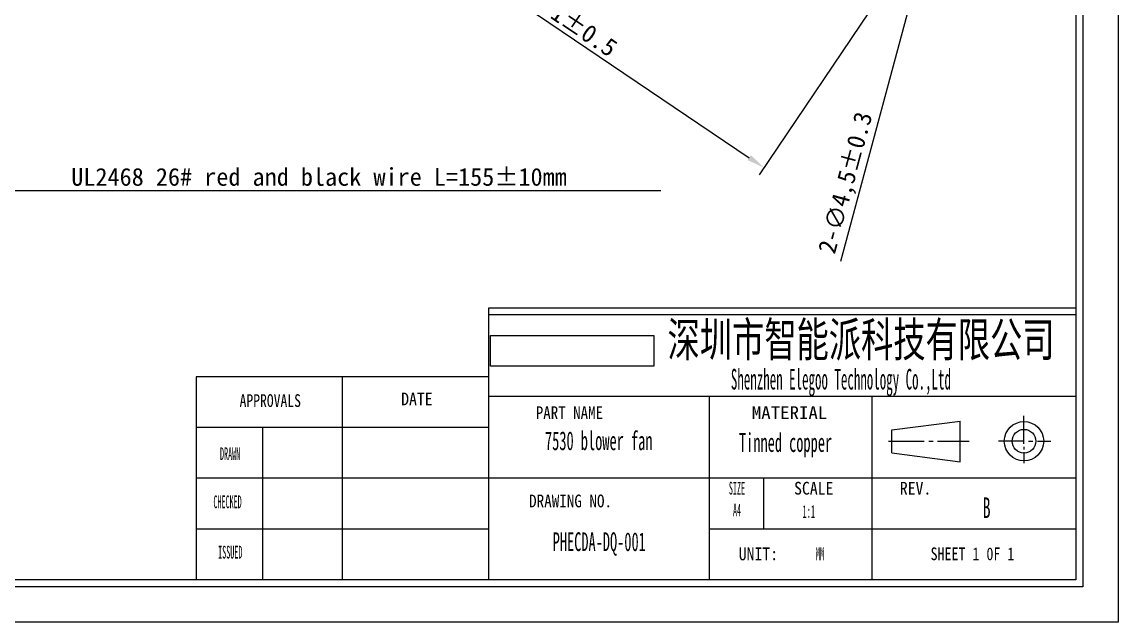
# Model space of a CAD drawing. Header units: millimetres. Extents: x 150 to 443, y 88 to 295.
# Drawn here: x 288.7 to 443, y 88.1 to 172.5 of the extents above; entities that cross this region are included whole.
import ezdxf

# ---------------------------------------------------------------- set-up
doc = ezdxf.new("R2010")
doc.units = ezdxf.units.MM
doc.header["$PDSIZE"] = -1
doc.layers.add('SLD-0', color=179, linetype='Continuous')
doc.styles.add('SLDTEXTSTYLE0', font='TXT', dxfattribs={"width": 0.56, "bigfont": 'bigfont'})
doc.styles.add('SLDTEXTSTYLE10', font='TXT', dxfattribs={"width": 0.862222})
doc.styles.add('SLDTEXTSTYLE11', font='TXT', dxfattribs={"width": 1.089})
doc.styles.add('SLDTEXTSTYLE13', font='TXT', dxfattribs={"width": 0.56})
doc.styles.add('SLDTEXTSTYLE14', font='TXT', dxfattribs={"width": 0.805625})
doc.styles.add('SLDTEXTSTYLE3', font='TXT', dxfattribs={"width": 0.484})
doc.styles.add('SLDTEXTSTYLE4', font='TXT', dxfattribs={"width": 0.40535})
doc.styles.add('SLDTEXTSTYLE7', font='TXT', dxfattribs={"width": 0.9075})
doc.styles.add('SLDTEXTSTYLE8', font='TXT', dxfattribs={"width": 0.870455})
doc.styles.add('SLDTEXTSTYLE9', font='TXT', dxfattribs={"width": 0.7865})
doc.dimstyles.new('ISO-25', dxfattribs={"dimtxt": 2.5, "dimasz": 2.5, "dimexe": 1.25, "dimexo": 0.625, "dimtad": 1, "dimtxsty": 'Standard', "dimcen": 2.5, "dimadec": 0, "dimazin": 0, "dimtfac": 1, "dimtmove": 0, "dimatfit": 3, "dimfxl": 1, "dimarcsym": 0})
picture_1 = doc.add_image_def('image1.png', size_in_pixel=(1705, 321))

# ---------------------------------------------------------------- blocks, each defined once
blk = doc.blocks.new('*D20')
at = {"layer": 'Defpoints', "color": 0}
for p in [(350.57, 232.28), (417.04, 187.44), (393.16, 152.04)]:
    blk.add_point(p, dxfattribs=at)
at = {"layer": 'SLD-0', "color": 0, "lineweight": -2}
for p, q in [((350.22, 231.77), (325.99, 195.85)), ((328.76, 195.49), (391.08, 153.44)), ((416.69, 186.92), (392.46, 151.01))]:
    blk.add_line(p, q, dxfattribs=at)
at = {"layer": 'SLD-0', "color": 0}
for points in [[(328.99, 195.83), (328.53, 195.14), (326.69, 196.89)], [(391.32, 153.79), (390.85, 153.1), (393.16, 152.04)]]:
    blk.add_solid(points, dxfattribs=at)
at = {"layer": 'SLD-0', "color": 0, "insert": (367.85, 172.89), "char_height": 2.5, "attachment_point": 2, "rotation": 325.9925}
blk.add_mtext('81±0.5', dxfattribs=at)
blk = doc.blocks.new('*D25')
at = {"color": 0, "lineweight": -2}
for p, q in [((238.68, 208.66), (238.68, 147.59)), ((270.73, 205.69), (270.73, 147.59)), ((241.18, 148.84), (268.23, 148.84)), ((270.73, 148.84), (378.65, 148.84))]:
    blk.add_line(p, q, dxfattribs=at)
at = {"color": 0}
for points in [[(241.18, 149.26), (241.18, 148.43), (238.68, 148.84)], [(268.23, 149.26), (268.23, 148.43), (270.73, 148.84)]]:
    blk.add_solid(points, dxfattribs=at)
at = {"layer": 'Defpoints', "color": 0}
for p in [(238.68, 209.28), (270.73, 206.31), (270.73, 148.84)]:
    blk.add_point(p, dxfattribs=at)
at = {"color": 0, "insert": (329.69, 150.72), "char_height": 2.5, "attachment_point": 5}
blk.add_mtext(' UL2468 26# red and black wire L=155±10mm', dxfattribs=at)
blk = doc.blocks.new('*D27')
at = {"layer": 'Defpoints', "color": 0}
for p in [(417.63, 189.59), (416.45, 185.24)]:
    blk.add_point(p, dxfattribs=at)
at = {"layer": 'SLD-0', "color": 0, "lineweight": -2}
for p, q in [((418.28, 192), (418.93, 194.41)), ((417.63, 189.59), (416.45, 185.24)), ((403.95, 138.88), (415.8, 182.82))]:
    blk.add_line(p, q, dxfattribs=at)
at = {"layer": 'SLD-0', "color": 0}
for points in [[(417.88, 192.11), (418.68, 191.89), (417.63, 189.59)], [(415.4, 182.93), (416.2, 182.71), (416.45, 185.24)]]:
    blk.add_solid(points, dxfattribs=at)
at = {"layer": 'SLD-0', "color": 0, "insert": (400.69, 140.41), "char_height": 2.5, "attachment_point": 1, "rotation": 74.9022}
blk.add_mtext('2-∅4,5±0.3', dxfattribs=at)

msp = doc.modelspace()

# ---------------------------------------------------------------- linework, layer by layer
at = {"color": 179}
for p, q in [((322.647, 94.041), (322.647, 115.485)), ((313.257, 101.211), (354.37, 101.211))]:
    msp.add_line(p, q, dxfattribs=at)
at = {"layer": 'SLD-0'}
for p, q in [((442.971, 295.496), (442.971, 88.116)), ((437.046, 284.633), (437.046, 94.041)), ((437.046, 94.041), (160.539, 94.041)), ((442.971, 88.116), (149.677, 88.116))]:
    msp.add_line(p, q, dxfattribs=at)
at = {"layer": 'SLD-0', "color": 6, "linetype": 'Continuous'}
for p, q in [((438.034, 285.62), (438.034, 93.053)), ((438.034, 93.053), (159.552, 93.053))]:
    msp.add_line(p, q, dxfattribs=at)
at = {"layer": 'SLD-0', "color": 179, "linetype": 'Continuous'}
for p, q in [((437.046, 132.284), (354.37, 132.284)), ((354.37, 132.284), (354.37, 94.041)), ((437.046, 131.328), (354.37, 131.328)), ((354.37, 122.633), (313.252, 122.633)), ((313.252, 122.633), (313.258, 94.041)), ((333.814, 122.633), (333.814, 94.041)), ((437.046, 119.855), (354.37, 119.855)), ((385.418, 119.855), (385.418, 94.041)), ((408.364, 94.041), (408.364, 119.855)), ((411.12, 115.176), (420.753, 116.36)), ((420.753, 110.668), (420.753, 116.36)), ((429.734, 113.171), (429.734, 117.138)), ((354.37, 115.485), (313.253, 115.485)), ((354.37, 115.485), (313.253, 115.485)), ((411.12, 111.928), (411.12, 115.176)), ((410.65, 113.555), (415.695, 113.555)), ((416.325, 113.555), (416.956, 113.555)), ((417.586, 113.555), (422, 113.555)), ((429.734, 113.555), (426.133, 113.555)), ((429.734, 112.788), (429.734, 112.405)), ((430.365, 113.555), (430.995, 113.555)), ((431.626, 113.555), (433.517, 113.555)), ((411.12, 111.928), (420.753, 110.668)), ((429.734, 112.022), (429.734, 110.489)), ((354.37, 108.337), (313.255, 108.337)), ((437.046, 108.382), (354.37, 108.382)), ((393.066, 108.382), (393.066, 101.211)), ((385.418, 101.211), (437.046, 101.211)), ((345.262, 94.041), (304.151, 94.041))]:
    msp.add_line(p, q, dxfattribs=at)
for radius in [2.771, 1.669]:
    msp.add_circle((429.734, 113.555), radius, dxfattribs=at)

# ---------------------------------------------------------------- texts
at = {"layer": 'SLD-0'}
for s, insert, char_height, attachment_point, style in [('{\\fSimSun|b0|i0|c134|p2;\\W0.689;深圳市智能派科技有限公司}', (406.807, 130.277), 4.82808, 2, 'SLDTEXTSTYLE11'), ('{\\C0;B}', (423.922, 105.656), 2.9104, 1, 'SLDTEXTSTYLE13')]:
    msp.add_mtext(s, dxfattribs=dict(at, insert=insert, char_height=char_height, attachment_point=attachment_point, style=style))
at = {"layer": 'SLD-0', "color": 179, "attachment_point": 2}
for s, insert, char_height, style in [('{\\W0.46;Shenzhen Elegoo Technology Co.,Ltd}', (403.971, 123.739), 2.91042, 'SLDTEXTSTYLE13'), ('DATE', (344.314, 120.399), 1.7927, 'SLDTEXTSTYLE7'), ('APPROVALS', (323.68, 120.168), 1.7927, 'SLDTEXTSTYLE9'), ('PART NAME', (365.769, 118.467), 1.7927, 'SLDTEXTSTYLE10'), ('MATERIAL', (396.745, 118.467), 1.7927, 'SLDTEXTSTYLE11'), ('DRAWN', (318.027, 112.695), 1.7927, 'SLDTEXTSTYLE4'), ('SIZE', (389.344, 107.843), 1.7927, 'SLDTEXTSTYLE4'), ('SCALE', (400.154, 107.843), 1.7927, 'SLDTEXTSTYLE7'), ('REV.', (414.475, 107.843), 1.7927, 'SLDTEXTSTYLE7'), ('CHECKED', (317.668, 105.927), 1.7927, 'SLDTEXTSTYLE4'), ('DRAWING NO.', (365.935, 106.051), 1.79265, 'SLDTEXTSTYLE8'), ('A4', (389.354, 104.775), 1.7927, 'SLDTEXTSTYLE4'), ('1:1', (399.461, 104.567), 1.7927, 'SLDTEXTSTYLE3'), ('ISSUED', (318.052, 98.847), 1.7927, 'SLDTEXTSTYLE4'), ('UNIT:', (392.363, 98.613), 1.7927, 'SLDTEXTSTYLE7'), ('MM', (401.026, 98.613), 1.7927, 'SLDTEXTSTYLE3'), ('SHEET 1 0F 1', (422.485, 98.613), 1.79265, 'SLDTEXTSTYLE14')]:
    msp.add_mtext(s, dxfattribs=dict(at, insert=insert, char_height=char_height, style=style))
at = {"layer": 'SLD-0', "color": 0, "char_height": 2.64583, "attachment_point": 2, "style": 'SLDTEXTSTYLE0'}
for s, insert in [('{\\fSimSun|b0|i0|c134|p2; 7530 blower fan}', (369.395, 114.946)), ('{\\fSimSun|b0|i0|c134|p2;Tinned copper}', (396.185, 114.697)), ('{\\fSimSun|b0|i0|c134|p2;PHECDA-DQ-001}', (369.97, 100.742))]:
    msp.add_mtext(s, dxfattribs=dict(at, insert=insert))

# ---------------------------------------------------------------- dimensions: what is measured, and where the dimension line sits
dim = msp.add_linear_dim(base=(270.734, 148.842), p1=(238.683, 209.284), p2=(270.734, 206.311), text=' UL2468 26# red and black wire L=155±10mm', dimstyle='ISO-25')
dim.commit()
dim.dimension.update_dxf_attribs({"geometry": '*D25', "text_midpoint": (329.692, 148.842), "dimtype": 160})
at = {"layer": 'SLD-0', "color": 0}
dim = msp.add_linear_dim(base=(393.155, 152.043), p1=(350.572, 232.284), p2=(417.038, 187.44), angle=325.99251, text='81±0.5', dimstyle='ISO-25', dxfattribs=at)
dim.commit()
dim.dimension.update_dxf_attribs({"geometry": '*D20', "text_midpoint": (366.103, 170.295), "dimtype": 160})
dim = msp.add_diameter_dim_2p(p1=(417.626, 189.585), p2=(416.453, 185.236), text='2-<>±0.3', dimstyle='ISO-25', dxfattribs=at)
dim.commit()
dim.dimension.update_dxf_attribs({"geometry": '*D27', "text_midpoint": (406.823, 149.54), "dimtype": 163})

# ---------------------------------------------------------------- pictures from other files: only their frames are drawn
image = msp.add_image(picture_1, insert=(354.682, 124.11), size_in_units=(22.962, 4.323))
image.dxf.flags = 7

doc.saveas('drawing.dxf')
